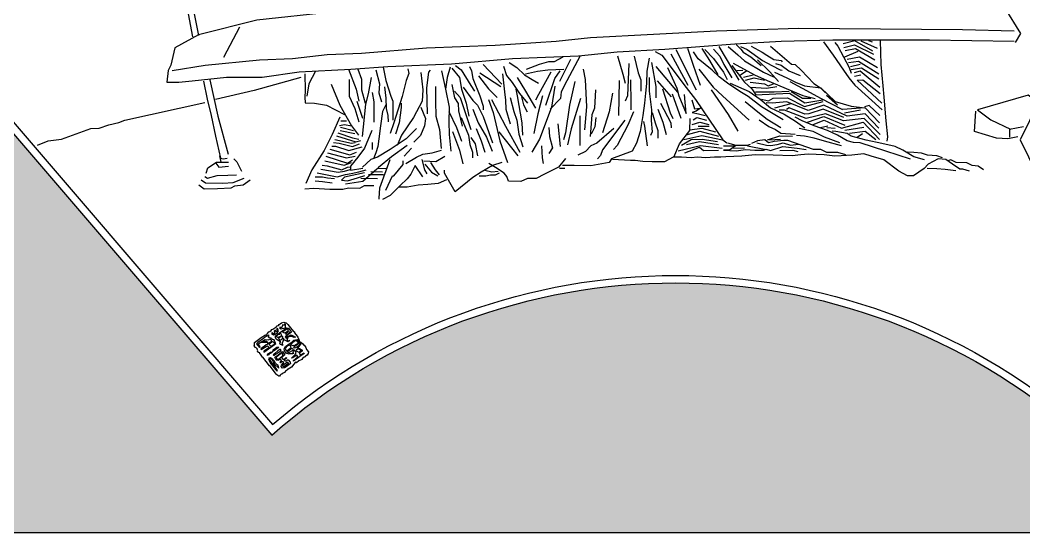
# Model space of a CAD drawing. Header units: millimetres. Extents: x 437 to 2297, y 289 to 1029.
# Drawn here: x 931 to 1603, y 312 to 655 of the extents above; entities that cross this region are included whole.
import ezdxf

# ---------------------------------------------------------------- set-up
doc = ezdxf.new("R2010")
doc.units = ezdxf.units.MM
for name, color, linetype in [('3', 3, 'Continuous'), ('4', 4, 'Continuous'), ('7', 7, 'Continuous'), ('BH', 3, 'Continuous')]:
    doc.layers.add(name, color=color, linetype=linetype)

# ---------------------------------------------------------------- blocks, each defined once
blk = doc.blocks.new('A$C17FF35E8')
at = {"layer": 'BH'}
h = blk.add_hatch(dxfattribs=at)
h.set_pattern_fill('ESCHER', color=256, scale=50, style=0)
h.set_pattern_definition([(59.99999999999999, (-630.7850322477962, -3086.881231658718), (-59.99999997655987, -1.353315237651032e-08), [55.00000000000001, -5]), (180, (-630.7850322477962, -3086.881231658718), (29.99999999999999, -51.9615242), [55.00000000000001, -5]), (300.0000000000001, (-630.7850322477962, -3086.881231658718), (59.99999997655987, -1.353315237651032e-08), [55.00000000000001, -5]), (59.99999999999999, (-625.7850322477962, -3086.881231658718), (-59.99999997655987, -1.353315237651032e-08), [10, -50]), (300.0000000000001, (-625.7850322477962, -3086.881231658718), (59.99999997655987, -1.353315237651032e-08), [10, -50]), (59.99999999999999, (-633.2850322477962, -3082.551104658718), (-59.99999997655987, -1.353315237651032e-08), [10, -50]), (180, (-633.2850322477962, -3082.551104658718), (29.99999999999999, -51.9615242), [10, -50]), (300.0000000000001, (-633.2850322477962, -3091.211358658718), (59.99999997655987, -1.353315237651032e-08), [10, -50]), (180, (-633.2850322477962, -3091.211358658718), (29.99999999999999, -51.9615242), [10, -50]), (59.99999999999999, (-650.7850322477962, -3086.881231658718), (-59.99999997655987, -1.353315237651032e-08), [10, -50]), (300.0000000000001, (-650.7850322477962, -3086.881231658718), (59.99999997655987, -1.353315237651032e-08), [10, -50]), (59.99999999999999, (-620.7850322477962, -3104.201739708718), (-59.99999997655987, -1.353315237651032e-08), [10, -50]), (180, (-620.7850322477962, -3104.201739708718), (29.99999999999999, -51.9615242), [10, -50]), (300.0000000000001, (-620.7850322477962, -3069.560723608718), (59.99999997655987, -1.353315237651032e-08), [10, -50]), (180, (-620.7850322477962, -3069.560723608718), (29.99999999999999, -51.9615242), [10, -50]), (0, (-620.7850322477962, -3078.220977608718), (-30, 51.9615242), [35, -25]), (0, (-620.7850322477962, -3095.541485708718), (-30, 51.9615242), [35, -25]), (120, (-628.2850322477962, -3073.890850608718), (-59.99999997655987, 1.353317458097081e-08), [34.99999999999998, -24.99999999999999]), (120, (-643.2850322477962, -3082.551104658718), (-59.99999997655987, 1.353317458097081e-08), [34.99999999999998, -24.99999999999999]), (240, (-643.2850322477962, -3091.211358658718), (29.99999997655985, -51.96152421353317), [35, -25]), (240, (-628.2850322477962, -3099.871612708718), (29.99999997655985, -51.96152421353317), [35, -25])])
edge = h.paths.add_edge_path(flags=16)
edge.add_arc((933.2072063310143, -219.879775065192), 409.8662078151128, 48.69815733620402, 131.3018426637961, ccw=False)
edge.add_line((1203.729489795198, 88.02930641514467), (1503.113610318834, 437.2913671742699))
edge.add_arc((933.2072063310143, -219.8797750651893), 869.8662078151118, 49.06779322795396, 130.932206772046)
edge.add_line((363.3008023431948, 437.2913671742704), (662.6849228668298, 88.02930641514467))
h.paths.add_polyline_path([(1830.000001668255, 722.4938266374957), (1830.000001668255, 22.49382663749566), (30.00000166825521, 22.49382663749566), (30.00000166825521, 722.4938266374957)])
at = {"layer": '3'}
for points in [[(973.9420533860648, 349.7662319100918), (977.0512951832152, 346.6604178651896), (978.4331823086395, 344.5898756936222), (983.6152519705574, 341.4840616487199), (990.5246763042014, 335.6175257584614)], [(1065.460601929004, 345.2067391047794), (1053.440062043496, 352.2879588368114), (1045.426369727614, 350.1328053477373)], [(1057.446909613122, 352.2879588368114), (1068.234574192091, 347.361892593854)], [(1065.15238310237, 351.3643223022518), (1062.686632489289, 352.2879588368114)], [(929.9592717168198, 343.608091126589), (941.3598249730385, 322.5575772113652)], [(933.521912846476, 346.3153272407449), (946.9952939674622, 319.3982774352635)], [(941.1222807428321, 347.3505991140796), (944.9224661026947, 335.9626163829062), (949.759065394941, 322.5040899050637)], [(950.7954793273257, 347.0055084896348), (955.9775461658728, 339.0684288527073), (961.5050890208313, 329.4058976686565)], [(952.8683071920923, 346.3153272407449), (958.7413175933525, 340.4487913504863), (965.3052715573249, 331.1313507908812), (967.723572615133, 326.3000851988563)], [(958.7413175933525, 346.6604178651896), (962.8869733228867, 341.8291522731643), (965.6507447503664, 336.3077054322493), (970.8328115889144, 327.335355497089)], [(962.1960297601745, 348.3858694123128), (967.0326290524208, 340.103700726042), (975.6694108811607, 325.9549945744111)], [(968.4145133544753, 348.3858694123128), (974.9784673184477, 342.864424146499), (979.4695962410233, 338.723338228262), (992.2520337992974, 331.1313507908812), (998.8159877632697, 328.0255367459786)], [(976.7058248135436, 348.3858694123128), (981.1969509127493, 346.3153272407449), (991.5610902365843, 339.0684288527073), (997.7795738308869, 335.6175257584614), (1003.307113862475, 332.8568023380039), (1004.68899816453, 332.5117117135592)], [(983.960722340229, 348.7309600367571), (991.2156198669136, 344.5898756936222), (994.3248616640649, 342.5193335220542), (999.1614581329413, 339.7586101015968), (1003.998057425188, 339.0684288527073), (1004.68899816453, 338.0331585544741)], [(1046.042807380883, 347.6697714387074), (1053.131843216861, 349.5170476580306), (1065.768820755639, 343.3594644605578)], [(1046.659245034154, 341.512188241235), (1055.597596653311, 345.2067391047794)], [(1066.693480058915, 339.35703475216), (1053.748280870132, 346.7461349041478), (1046.967463860789, 345.5146179496323)], [(833.4364241770909, 333.2329476691762), (842.0732060058308, 336.6838523385231), (848.2916896001325, 338.4093038856463), (852.091874959995, 338.4093038856463), (857.9648853612562, 341.5151163554465)], [(862.8014846535025, 339.7896648083242), (855.546587126817, 324.9507789829054)], [(894.3757276461074, 342.2277302039111), (897.8304426362993, 329.8044755994033), (899.5577973080253, 323.9379397091452)], [(901.9760983658325, 337.0513739874409), (900.9396844334497, 315.3106803984292), (899.5577973080253, 311.8597757290818)], [(905.4308105326545, 341.8826395794658), (908.1945791367652, 330.8397474727381), (909.9219366318603, 326.0084818807127), (909.9219366318603, 321.8673975375773), (909.9219366318603, 318.4164928682303)], [(917.1768341585448, 337.7415552363309), (919.9406055860254, 321.5223069131325), (919.9406055860254, 313.9303179006497)], [(988.1063780697632, 339.413519477152), (996.3976895288315, 331.4764398402244), (1002.270699930092, 324.9197227010764)], [(1000.197872065324, 336.9978866811393), (1003.998057425188, 335.9626163829062), (1009.180127087106, 332.1666210891144), (1016.780494983461, 329.0608070442117)], [(1048.20033916733, 339.9727924418667), (1056.522253133217, 341.512188241235), (1068.542793018725, 334.4309685092021)], [(1069.46744949863, 329.812781111098), (1055.905815479947, 338.4333966424983), (1049.124995647235, 337.5097601079387)], [(1050.357873777145, 335.0467261989088), (1056.830471959852, 336.5861219982771)], [(692.0259161946688, 331.790469457535), (687.534790095463, 323.5083007712642), (686.1529057934076, 315.2261305098918)], [(714.136079144394, 333.1708303802129), (719.3181488063119, 319.712305477472), (721.0455063014078, 311.7752274156464)], [(720.3545627386957, 333.1708303802129), (722.7728609731339, 326.6141132410648), (722.7728609731339, 319.3672148530272), (725.191162030942, 310.3948649178665)], [(732.4460567342576, 332.8257413308697), (734.8643577920648, 323.5083007712642), (734.5188845990242, 317.2966726814593), (736.2462420941201, 311.4301367912012)], [(737.2826560265039, 334.5511928779924), (739.0100135215998, 325.5788429428321), (742.4647256884218, 315.2261305098918), (743.8466099904763, 311.7752274156464), (743.8466099904763, 299.0068821866935)], [(768.8332928230102, 332.5427664202862), (767.7968788906264, 331.1624054976082), (766.4149945885711, 320.809693064668), (766.7604649582427, 303.2100838187921)], [(782.3066739439964, 334.6133085918536), (780.2338460792289, 327.7115008282608), (779.197432146846, 319.7744227664352)], [(783.3430878763793, 333.9231289180661), (788.5251575382972, 327.7115008282608), (789.9070418403517, 319.7744227664352), (793.016283637503, 310.4569822068297), (794.7436411325989, 301.8297213210126)], [(785.7613861108184, 335.6485804651884), (789.561571470681, 332.8878570447314), (796.1255254346534, 322.1900555624479), (798.5438236690916, 318.3940602686557)], [(795.0891115022696, 334.9583992162989), (796.470995804324, 332.1976757958414), (797.5074097367087, 327.0213211544733), (801.9985386592834, 315.2882477988551), (804.4168368937226, 308.3864400352622), (804.4168368937226, 305.9708072392496)], [(801.9985386592834, 330.8173148731635), (816.1628605196129, 321.4998743135579)], [(832.7454834377495, 330.1271336242735), (840.6913217037763, 331.8525867464982), (847.6007488607902, 332.8878570447314), (858.3103585542967, 333.2329476691762)], [(849.6735767255577, 331.1624054976082), (841.3822652664894, 316.3235180970878), (839.3094374017219, 312.5275243783972)], [(846.2188617353659, 309.0766197090502), (852.4373453296666, 327.0213211544733), (855.8920574964886, 332.1976757958414)], [(871.2291535873683, 333.2553802687503), (872.6110378894227, 326.3535725051574), (873.6474518218056, 308.0637820103916), (872.2655675197511, 292.5347133609812)], [(919.9406055860254, 334.980831815873), (934.4503978160246, 317.7263116193399)], [(927.8864438520523, 334.2906505669835), (934.104927446353, 320.4870350397978), (935.4868117484084, 315.3106803984292)], [(948.7226514625581, 333.2018929624492), (958.3958472236809, 321.1237289823857), (964.6143308179826, 315.2571915170261), (982.5788380381746, 299.0379431938281)], [(970.8328115889144, 335.6175257584614), (979.4695962410233, 324.5746320766316), (984.3061927099006, 320.088457109051), (987.0699641373794, 315.947372765916)], [(974.2277840710985, 332.275813445026), (978.2346316407247, 332.5836938649809)], [(976.69353750755, 329.5049022662442), (981.0086010804407, 332.275813445026)], [(1050.974311430415, 332.8915727098338), (1057.755128439758, 334.1230896643492), (1069.46744949863, 326.7339895123614)], [(1070.083887151901, 320.8842851597419), (1056.830471959852, 331.9679346001722), (1052.823624390227, 330.7364192207597)], [(682.2428631090388, 327.6631877313121), (650.8049775912314, 319.035928420597), (624.8946292816418, 312.8243003307916)], [(702.3900555185037, 323.1632101468194), (708.2630687431338, 309.0145039951885), (716.2089070091606, 295.2108884680028), (720.7000331083673, 288.9992603781984)], [(714.4815495140647, 326.2690226166201), (714.4815495140647, 315.2261305098918), (718.2817348739281, 306.9439618236211), (721.0455063014078, 297.9716103133587)], [(783.3430878763793, 322.8802352362359), (785.0704453714752, 313.9078853010751), (787.4887436059144, 310.1118915823849), (787.834213975585, 305.28062599036), (790.2525150333931, 294.9279135574197)], [(801.3075950965713, 328.7467727015955), (807.8715490605437, 320.1195133908805), (813.7445622851737, 314.2529759255203)], [(827.2179405827901, 327.7115008282608), (832.7454834377495, 318.3940602686557), (839.3094374017219, 307.0060775374823)], [(865.7016107324089, 324.9732100073779), (862.2468985655869, 309.0990523086248), (859.483129961478, 290.4641711894137), (858.1012428360527, 285.9779962218336)], [(895.4121415784903, 325.6633912562675), (895.0666712088196, 302.1972445450319)], [(903.0125122982172, 326.0084818807127), (903.3579826678879, 310.4794148064043), (903.3579826678879, 305.9932382637221)], [(915.4494766634489, 327.7339334278354), (915.4494766634489, 318.4164928682303), (917.1768341585448, 305.9932382637221), (916.8313637888741, 298.7463414507861), (917.5223045282164, 291.1543524383032), (916.4858905958336, 288.738719642291)], [(920.9770195184083, 325.3183006318231), (930.3047420864905, 314.6204991495397)], [(978.8510692939944, 327.9655064668764), (985.3236674767013, 329.5049022662442)], [(980.0839446005357, 325.8103514026998), (985.9401051299719, 327.3497472020681), (992.7209221393141, 325.8103514026998)], [(983.1661356902559, 324.5788360232868), (992.7209221393141, 323.3473190687719), (995.1866755757646, 322.1158021142569), (998.8853043187555, 323.3473190687719)], [(1053.131843216861, 328.5812641565826), (1057.446909613122, 329.5049022662442)], [(1071.316762458441, 310.4163934090184), (1054.981156176671, 325.8103514026998), (1058.679784919663, 326.1182318226547), (1070.392105978535, 316.8818570264457)], [(730.0277584998184, 317.6417633059045), (731.0641724322022, 311.4301367912012), (731.0641724322022, 297.6265212640155)], [(738.3190699588868, 321.4377570245952), (739.0100135215998, 313.8457695872139), (739.3554838912705, 306.9439618236211), (740.3918978236543, 302.1126962315957), (740.7373681933259, 297.9716103133587)], [(772.2880078132021, 321.4998743135579), (772.2880078132021, 311.4922525050629), (772.6334781828728, 301.8297213210126), (775.051776417311, 292.8573713858518), (776.0881903496947, 280.0890277320009)], [(785.0704453714752, 318.3940602686557), (788.8706279079688, 314.2529759255203), (792.6708132678323, 302.8649931943473), (796.1255254346534, 292.8573713858518)], [(790.9434557727363, 321.1547836891132), (797.5074097367087, 312.1824337539529), (800.6166515338591, 309.0766197090502), (804.4168368937226, 301.4846322716694), (810.6353204880234, 283.8850214506911)], [(826.1815266504072, 319.7744227664352), (827.2179405827901, 315.2882477988551), (830.3271823799405, 297.3435463534324), (830.672655572982, 289.0613776671617)], [(879.5204622230667, 319.4517647415646), (878.8295214837235, 307.0285101370569), (877.1021639886276, 302.5423351694767), (876.0657500562447, 288.048538393401)], [(890.9210154792854, 317.0361319455524), (888.8481876145179, 304.6128773410446), (884.357061515313, 290.4641711894137)], [(924.4317316852303, 320.1419444153526), (929.6138013471482, 303.9226960921542), (931.3411560188742, 300.126702373464)], [(930.9956856492026, 316.6910413211071), (936.8686988738327, 300.4717929979088)], [(935.4868117484084, 315.3106803984292), (940.3234110406547, 303.577607042811), (939.286997108271, 316.3459506966624)], [(957.0139600982566, 319.3982774352635), (968.4145133544753, 302.8339384876199), (974.9784673184477, 291.7910448057901)], [(983.4743545168913, 321.1921640045957), (994.2620190958587, 320.576406314889), (1001.042836105202, 321.5000444245507)], [(986.864761609877, 318.1133724058591), (999.1935231453908, 318.1133724058591), (1009.364747247719, 318.421252825814)], [(986.864761609877, 315.9582189167841), (1009.672966074353, 317.1897358712995), (1019.844193000052, 310.7242738289733), (1031.86473288556, 312.5715484731945)], [(1023.851040569678, 313.4951850077546), (1018.303098866876, 313.4951850077546), (1010.597625377629, 318.1133724058591)], [(505.7409667876254, 282.35936998947), (512.8300026236029, 285.1302827433528), (521.7683542427603, 286.3617981227662), (541.4943676175153, 293.4430194299002), (547.0423093203171, 293.7508982747536), (553.514907503024, 295.9060517638281), (560.295727335736, 297.4454475631965), (564.3025720819924, 298.9848433625648), (617.932676150198, 310.9921309126566)], [(719.6636191759826, 311.7752274156464), (723.4638045358461, 300.3872431093714)], [(749.3741500220649, 310.3948649178665), (749.3741500220649, 307.6341414974095), (747.9922657200104, 297.2814306395708), (745.5739674855722, 289.6894416270879)], [(809.9443769253103, 312.8726150028424), (819.2721023167633, 294.9279135574197), (828.945298077886, 277.6733949359887)], [(822.3813441139137, 314.2529759255203), (824.7996423483519, 304.9355353659148), (826.8724702131185, 299.0689994756567), (828.2543545151739, 289.7515589160512), (831.0181259426536, 281.1242980302341)], [(829.9817120102698, 314.5980665499651), (831.3635963123243, 309.421710333495), (833.7818973701324, 304.59044474147)], [(844.1460338705983, 315.2882477988551), (841.0367920734479, 303.2100838187921), (838.2730234693381, 290.0966479653944)], [(869.5017960922723, 313.5852272762049), (863.2833124979707, 293.2248946098712), (860.8650142635324, 282.5270915524861)], [(923.0498445598059, 310.4794148064043), (929.9592717168198, 297.3659789530066), (930.3047420864905, 293.9150758587612)], [(944.0223249440096, 312.5715484731945), (945.8716379038206, 306.7218441205755), (949.8784854734467, 307.0297229654288), (947.1045132103609, 305.1824483212076), (944.3305437706458, 304.2588117866476), (948.6456101669064, 303.335173676986), (952.9606737397971, 302.103656722471)], [(979.815066610694, 311.4611977983359), (988.4518484394339, 304.559390034743), (994.6703320337356, 299.7281244427177), (1003.652584232146, 294.2066776018028)], [(990.8716091795031, 313.1873061629012), (995.4948944024, 311.9557892083867), (998.5770854921211, 313.80306542771), (1008.131871941178, 314.1109442725628), (1019.535974173416, 308.2612399199434), (1032.172951712195, 311.6479103635329)], [(1069.46744949863, 293.7909200359236), (1060.220879052838, 303.335173676986), (1048.20033916733, 301.7957778776176), (1032.48117053883, 309.184878029605), (1022.001727609867, 305.4903271660605), (1007.823653114543, 311.34003151868), (997.9606450154806, 310.4163934090184), (993.9538002692243, 310.7242738289733)], [(999.8099607986605, 307.3376033853838), (1010.597625377629, 310.108514564165)], [(1041.654426537297, 309.0455650023232), (1034.399529010612, 315.6022821414708)], [(781.2702600116127, 304.9355353659148), (786.4523296735297, 294.2377338836313), (789.9070418403517, 284.9202933240258)], [(797.5074097367087, 306.3158978636948), (800.9621247269006, 297.3435463534324), (806.4896647584892, 287.6810151693817), (810.2898472949819, 278.3635746097762)], [(905.0853401629838, 304.6128773410446), (901.2851548031213, 295.6405274058839), (894.0302572764358, 282.1820025031429), (891.6119590419976, 279.4212790826855)], [(917.5223045282164, 304.2677867165994), (919.5951323929839, 297.3659789530066), (921.3224898880799, 292.1896227365364), (921.3224898880799, 287.0132680951683)], [(921.3224898880799, 306.3383288881669), (924.7772020549019, 297.7110695774513), (926.8500299196685, 289.428900891181)], [(1070.392105978535, 289.4806114826724), (1059.604441399568, 300.2563820782498), (1045.734588554249, 298.7169862788814), (1033.71404866874, 303.335173676986), (1020.768849479957, 300.2563820782498), (1006.282558981367, 305.7982075860155), (1002.583930238377, 305.7982075860155)], [(1046.042807380883, 300.8721397679565), (1032.172951712195, 306.4139652757221), (1022.618165263137, 303.335173676986), (1019.844193000052, 303.0272948321326), (1009.364747247719, 307.3376033853838), (1007.515434287909, 306.1060864308693)], [(1069.775668325266, 297.1775904795131), (1060.220879052838, 307.3376033853838), (1045.118150900978, 306.1060864308693)], [(1057.138690786487, 305.7982075860155), (1046.35102620752, 303.6430525218393)], [(1070.083887151901, 302.103656722471), (1062.994851315923, 308.8769991847521), (1059.912660226203, 307.9533610750905)], [(708.1368048158856, 295.5758521516273), (711.5272119088713, 296.191609841334), (716.1504971317681, 295.2679733067739)], [(709.0614612957907, 298.6546437503634), (712.7600900387815, 298.6546437503634)], [(789.561571470681, 300.7944510227794), (794.3981679395574, 289.0613776671617), (795.4345818719412, 282.8497511524583), (797.1619393670371, 277.6733949359887), (797.1619393670371, 273.877399642196)], [(854.30106029956, 296.675797704117), (856.0284149712861, 281.4918212542534)], [(869.1563257226007, 301.8521539205867), (869.1563257226007, 282.1820025031429)], [(879.8659354161073, 300.816883622354), (879.1749918533951, 294.6052555325491), (876.7566936189569, 289.7739899405242)], [(899.2123269383537, 299.0914305001293), (884.357061515313, 279.0761884582407), (882.9751772132586, 275.2801947395501), (880.902349348491, 273.2096509928806)], [(914.413062731066, 281.8369118786982), (912.68570805934, 294.9503461569939), (911.9947644966278, 298.0561602018961)], [(944.3305437706458, 296.2539523698515), (949.5702666468114, 297.7933481692198), (955.4264271762477, 296.2539523698515)], [(944.9469814239155, 299.3327439685881), (947.4127320369962, 300.8721397679565), (953.8853330430729, 299.0248651237348)], [(989.142792002147, 299.3830338182725), (995.7067459661193, 294.8968588506923), (1000.197872065324, 292.8263166791248), (1003.652584232146, 290.4106838831121), (1013.32578281664, 289.7205026342226)], [(1021.693508783232, 297.7933481692198), (1032.48117053883, 301.4878990327643), (1046.659245034154, 295.6381946801448)], [(1025.392134702854, 296.2539523698515), (1032.789392188835, 299.0248651237348), (1044.501713247709, 293.7909200359236), (1058.988003746297, 297.7933481692198), (1069.775668325266, 286.0939410390829)], [(706.9039295093444, 290.6497859086694), (716.7669347850378, 287.2631154650799), (721.0820011812993, 286.3394773554182)], [(708.44502364252, 292.1891817080377), (718.3080317415834, 290.0340266438611)], [(708.7532424691553, 294.3443351971123), (717.3833724383076, 292.1891817080377)], [(783.6885582460509, 291.4770104631743), (788.5251575382972, 279.0537558586661), (790.5979854030647, 269.7363152990611)], [(799.5802376014753, 293.5475526347418), (803.0349525916672, 285.265382373369), (805.4532508261054, 277.6733949359887)], [(814.7809762175575, 291.1319198387291), (827.5634137758316, 275.257762139976)], [(848.2916896001325, 294.2377338836313), (848.7735174446007, 288.048538393401), (850.7099906579406, 280.4341183564457), (848.428047074929, 276.660555662228)], [(891.9574294116683, 293.5699852343159), (880.5568761554496, 283.5623634258209), (876.4112204259154, 281.8369118786982), (872.9565082590943, 278.040916584906), (867.7744385971764, 275.6252837888933)], [(940.3236962010196, 289.1727326378195), (949.5702666468114, 291.6357649717474), (961.8990253589545, 288.2490945281579)], [(942.7894496374702, 292.5594030814091), (950.8031419533527, 293.7909200359236), (960.0497123991445, 291.3278861268936)], [(948.3373913402711, 295.0224369904386), (955.7346460028839, 295.0224369904386)], [(1043.381784032393, 283.8539667439645), (1033.017644708558, 287.6499604626547), (1025.417276812201, 291.4459557564469), (1016.08955142075, 293.5164979280144)], [(1030.323638752385, 294.0987988807769), (1035.255142801916, 295.3303158352919)], [(1034.638705148645, 294.0987988807769), (1040.186646851447, 293.7909200359236)], [(1046.659245034154, 292.2515242365553), (1059.296222572933, 294.4066777256303)], [(1049.741436123875, 290.4042495923341), (1060.220879052838, 291.6357649717474), (1067.309917712185, 286.0939410390829)], [(1054.981156176671, 287.6333368384512), (1058.371566093027, 290.0963691723791)], [(704.1299572462594, 284.1843238663432), (707.8285859892503, 283.5685646015354), (716.7669347850378, 281.4134111124604), (721.3902200079337, 283.2606857566821)], [(705.0546137261645, 286.0315985105649), (716.1504971317681, 283.5685646015354), (718.6162505682187, 284.1843238663432)], [(705.9792702060695, 288.4946308444933), (718.9244693948531, 284.492202711197), (722.3148764878388, 285.4158392457566)], [(730.0277584998184, 284.167994786173), (730.0277584998184, 279.3367291941477)], [(796.1255254346534, 287.3359261200385), (798.889296862133, 283.1948402018015), (800.6166515338591, 275.257762139976)], [(937.2415079346683, 282.39939175064), (943.7141061173752, 286.0939410390829), (951.1113607799871, 286.4018198839362), (961.2825877056848, 284.8624240845684)], [(938.782602067844, 286.0939410390829), (950.8031419533527, 288.8648537929657), (964.6729976220413, 285.78606219423)], [(940.631915027654, 282.7072705954934), (949.262047820177, 284.8624240845684), (961.8990253589545, 282.7072705954934)], [(968.063404715027, 283.9387875500083), (973.6113464178288, 282.39939175064), (981.3168199070751, 282.39939175064), (983.4743545168913, 283.0151494403467)], [(1047.275682687425, 275.9339281332122), (1042.035959811257, 277.4733239325806), (1034.638705148645, 277.4733239325806), (1030.631857579019, 279.3206001519038), (1025.700353529488, 279.3206001519038), (1008.440090767814, 285.4781833493762), (1005.666121328098, 285.4781833493762), (999.1935231453908, 284.8624240845684), (995.4948944024, 283.9387875500083), (993.0291437893193, 285.78606219423), (988.0976397397881, 285.1703029294213), (984.0907921701619, 283.3230282852001)], [(987.7894209131518, 283.9387875500083), (994.2620190958587, 282.39939175064), (996.7277697089394, 282.0915113306851), (1001.351054931836, 282.7072705954934), (1005.357902501462, 283.9387875500083), (1010.289406550994, 282.39939175064), (1015.52912660379, 283.0151494403467)], [(994.8784567491293, 285.78606219423), (1003.200367891646, 288.5569749481128), (1011.522281857535, 288.2490945281579)], [(996.1113320556697, 285.78606219423), (1003.508586718282, 286.4018198839362)], [(1044.418197964776, 281.7834245723966), (1033.017644708558, 284.8892370421972), (1026.108220374914, 286.9597792137647), (1019.544263587572, 288.3401417115447), (1014.362196749023, 288.6852323359894)], [(700.1231096766332, 277.1031025592092), (712.7600900387815, 273.7164321156197), (718.6162505682187, 274.9479490701347)], [(701.6642066331788, 279.5661364682392), (714.9176218252269, 275.8715856046947), (719.5409070481237, 277.7188618240179)], [(702.8970819397191, 281.7212899573137), (705.3628325527998, 281.7212899573137), (714.3011841719572, 278.6424983585775), (723.2395329677447, 281.1055322676075)], [(753.519805751599, 282.0974526146056), (742.8101960580925, 274.5054636021227), (734.1734142293535, 267.2585667891867), (733.1370002969688, 266.223294915852), (723.8092749055177, 257.9411262295816), (712.0632512796274, 256.2156731073569)], [(751.4469778868315, 274.8505542265675), (756.2835771790787, 280.3720010674824)], [(843.455093131256, 281.8144792791236), (843.8005635009267, 273.877399642196), (844.4915070636398, 270.0814059235054)], [(935.0839733248522, 278.3969620422422), (949.8784854734467, 282.0915113306851), (964.3647759720352, 280.2442366864634)], [(939.3990397211137, 277.1654450877272), (949.262047820177, 280.8599959512721), (952.0360172598921, 278.7048408870955), (961.8990253589545, 279.0127197319489)], [(965.289435275311, 281.7836324858317), (973.3031275911935, 281.7836324858317), (969.2962800215673, 279.0127197319489), (965.289435275311, 279.0127197319489), (973.9195652444632, 278.3969620422422), (980.0839446005357, 279.3206001519038), (986.2483239566072, 279.0127197319489), (992.1044844860444, 279.0127197319489), (993.9538002692243, 279.6284789967572), (996.7277697089394, 278.7048408870955), (1005.049683674828, 281.4757536409784), (1014.604470123885, 280.2442366864634), (1020.768849479957, 279.3206001519038)], [(972.0702522846532, 280.2442366864634), (979.4675069472651, 280.5521155313172)], [(981.3168199070751, 281.7836324858317), (993.9538002692243, 279.3206001519038)], [(1003.200367891646, 278.7048408870955), (1011.830500684169, 279.0127197319489), (1015.220907777155, 278.0890831973888)], [(625.24526924168, 270.1372228053424), (627.3198193621129, 267.6209016279372), (633.6175634208412, 268.1389683549419)], [(627.6161856817253, 275.0958527025341), (628.6534607419408, 270.9513251869039)], [(698.2737967168232, 271.8691574713985), (711.2189930822369, 268.7903658726618), (716.1504971317681, 270.6376405168835)], [(698.8902343700929, 274.9479490701347), (713.3765276920512, 270.3297616720301), (716.7669347850378, 272.4849151611052)], [(739.0100135215998, 252.0745887642215), (743.5011396208047, 261.7371199482718), (744.5375535531884, 261.7371199482718), (750.7560371474901, 269.3291089607546), (750.7560371474901, 271.7447417567673)], [(763.1930015127218, 272.780012055), (764.9203590078178, 265.8782042914072), (766.6477165029137, 263.1174808709497)], [(764.5748886381471, 271.7447417567673), (772.5207269041748, 271.3996511323221), (778.7392104984756, 274.8505542265675)], [(765.2658293774894, 269.6741995851994), (769.756958300065, 264.1527527442845), (773.9026140295991, 261.7371199482718)], [(769.0660147373528, 270.7094698834326), (772.1752565345032, 265.8782042914072), (774.9390251386121, 262.4273011971618)], [(617.7620683746136, 261.3301026221793), (619.6143458728657, 260.2199614358569), (626.1343625537756, 261.9961863889116), (633.3211999245996, 262.2182143111559), (639.1003050415347, 262.4402438085017)], [(693.0340738406558, 263.864299629704), (706.5957078593401, 261.0933868758211), (712.143649562142, 262.6327826751894), (715.8422783051319, 263.2485403648961), (721.0820011812993, 264.4800573194107), (726.0135052308306, 265.7115742739256)], [(695.4998244537364, 266.3273319636323), (707.2121483359806, 264.1721784745578), (711.5272119088713, 264.787936164264), (715.2258406518622, 266.019453118779)], [(696.4244837570122, 268.7903658726618), (699.8148908499979, 268.4824870278089), (709.6778989490613, 265.7115742739256), (713.3765276920512, 267.5588489181473), (715.2258406518622, 267.8667277630002)], [(724.7806299242902, 263.864299629704), (711.5272119088713, 260.7855080309682), (709.369680122425, 258.9382333867466), (713.3765276920512, 258.3224741219383), (720.1573447013943, 260.4776291861144), (725.0888487509255, 262.0170249854827)], [(737.6281263961746, 262.4273011971618), (727.6094602653802, 262.4273011971618)], [(736.9371856568323, 264.1527527442845), (728.9913445674356, 264.4978433687293)], [(733.4824706666404, 266.5683855402967), (739.3554838912705, 266.913476164742)], [(805.3404995474066, 265.533113666962), (810.1770988396538, 264.4978433687293), (814.322754569188, 264.8429339931745)], [(855.546587126817, 266.9755918786032), (859.001299293639, 266.9755918786032)], [(691.8011985341163, 261.0933868758211), (696.7327025836476, 261.0933868758211), (700.1231096766332, 260.4776291861144), (704.7463948995301, 259.8618699213066)], [(691.8011985341163, 258.3224741219383), (696.7327025836476, 258.0145952770849), (703.2053007663544, 257.0909571674233)], [(733.4824706666404, 259.6665777767039), (722.4273906034632, 260.0116684011491)], [(651.062084290641, 147.8982565452216), (651.0921405138361, 149.9943831812911), (652.0110775237627, 150.8321133671434), (655.6829940390871, 153.5201334725384), (658.4058483649205, 155.1789837852461), (659.003878156791, 154.7395227992147), (658.9868335964529, 154.1528901096144), (657.5538038552377, 153.1439624517757), (657.112879049957, 152.8325094013926), (653.32413686783, 150.085213764693), (652.5210156245357, 149.13345259169), (654.3705650533693, 146.7874860132015), (654.987300527051, 147.0949684104135), (653.5077033660073, 149.1896375405581), (657.1125184171106, 151.351480293537), (658.3711859428895, 152.1124021698056), (660.4951098886995, 151.920624111614), (661.4028558345999, 152.373195518825), (661.8140444953715, 152.1920767726788), (662.4992522370985, 151.3556939159216), (662.6511298498281, 151.274347758881), (661.7766370173185, 150.373697848052), (661.0207659225525, 149.8397783331097), (660.6428331367661, 149.572820526329), (660.1501101376143, 149.6020329616754), (659.8316468792455, 150.3202167972622), (659.3945591215361, 150.671668286273), (657.8272263742747, 150.7029283150041), (656.5485743949976, 150.6968219416717), (655.8638447914263, 150.2131541571293), (657.5930461031421, 150.2171233637969), (659.6055889445925, 149.9719108827503), (660.1315650571341, 149.4946199437873), (659.9943954773125, 149.0204745793226), (659.068104450932, 148.4604901542225), (658.7013599675756, 148.5786891753933), (658.7087139840296, 148.3009434146402), (655.4585470182274, 145.9147173400756), (655.6333801940955, 145.4636200196046), (658.8387896720224, 147.4405067520506), (659.6174975068625, 147.5596136918125), (659.8978357889337, 147.8205069011779), (660.8423507288553, 146.8843510452648), (660.9756832611038, 146.6955918703361), (660.7237289911118, 146.5176206493788), (660.4532268790417, 146.2322344598429), (657.4557216390331, 144.3088380269114), (657.3427396122024, 143.6544386427922), (662.1686421135792, 146.8780598962676), (664.5177842130634, 148.6317208505138), (665.4181789041049, 149.3620399691681), (665.2960374358818, 149.9359579227385), (664.5775749074201, 151.2204157917822), (664.2850107459872, 151.768266884505), (663.8552797663297, 151.8419745634533), (663.1217907996161, 152.078372605793), (662.5328254291771, 152.5111702518443), (662.3476947030576, 153.0405949125025), (661.899415881322, 153.0068876228725), (661.1102916731652, 152.9210466115474), (661.0140493018789, 153.3246318222527), (660.628763587888, 153.3354182355852), (660.1843218137255, 153.9646154853485), (660.5433247792025, 154.2155991609211), (661.0331355310027, 154.538452482534), (660.6724945768547, 155.0304921270167), (659.9050898162559, 154.5765492369928), (659.4991140719994, 154.8009983421057), (659.4028689391162, 155.2045816021209), (659.5956737603792, 156.0009660202504), (660.7406687049588, 157.1870021206146), (661.5038938161788, 157.4431758748037), (662.2783072298298, 158.0845064569439), (662.8378565344501, 158.7626918539031), (663.4751031298765, 158.9298790222692), (664.7978747841207, 159.8642362227279), (665.7500649074373, 160.2538879049625), (666.3467043730188, 161.1468993376989), (667.1914610610211, 161.5549774519977), (667.7510103656414, 162.2331628489574), (668.3809001830159, 162.6780938273855), (669.1553163582639, 163.3194263602163), (670.7076629160447, 163.6614391750404), (672.2820742847853, 163.1702166582963), (673.548889530648, 162.1787815061898), (675.3193026108465, 159.939738267889), (677.204502054562, 157.4045243774103), (677.8935468438594, 157.2310460600465), (677.8267205383909, 156.5236482277414), (679.7675552235487, 154.3106733909271), (680.2564411751282, 153.6185564161874), (680.8303784339696, 152.1376954521011), (681.5820913142234, 150.4051571287491), (682.1637026682074, 150.2501052434504), (683.4564208608526, 149.0883377585296), (684.4453827397874, 148.0892641283308), (684.9195606584581, 147.9526386750968), (685.5491331587409, 146.7940167646748), (685.9526477243708, 145.2870889397414), (687.3601522805329, 143.8291508026432), (687.1747014757239, 142.7550206237615), (686.4149960949826, 141.5581985201156), (685.2997372949103, 140.8647342162803), (685.1107695212195, 140.7312543375451), (685.1625677150896, 140.3905888518161), (684.3548984264526, 140.1973348226029), (683.2210945458992, 139.3964575008795), (682.9394013698038, 138.7259125327032), (681.8797778111739, 138.3546872825327), (680.8275082689997, 137.7057162716096), (679.1897903252684, 136.5488926065914), (678.6267240517664, 136.8113575097786), (677.3372055109112, 135.4289218057029), (676.822100383708, 134.6878166837669), (675.8660732128201, 133.6352604621384), (674.8397027675801, 132.8159567083508), (673.7244412059117, 132.1224904538253), (673.3391544036704, 132.1332784077972), (673.2205299043308, 131.7665460612207), (672.4646588095638, 131.2326265462784), (671.8347689921893, 130.7876955678503), (671.2122304296718, 130.0650168779789), (670.4119179190857, 129.5940190387032), (670.1970510484589, 129.630871902832), (669.4040897927307, 128.8821263521136), (669.0188002288924, 128.8929123553953), (668.3518202505547, 128.2331553411905), (667.7922709459353, 127.5549699442308), (667.4699706399952, 127.6102492404248), (666.1030748870226, 128.3423666044828), (665.7475214676924, 128.8457244042929), (661.7622557096338, 133.9530050493795), (661.1103010812985, 134.3413094025191), (659.0399709114627, 137.4059479536563), (657.3213560251352, 139.3043257062286), (656.832471161807, 139.9964411403289), (656.3953834040976, 140.3478926293392), (655.9509416299343, 140.9770898791026), (655.6583774685014, 141.5249409718253), (655.1694915169219, 142.2170579465651), (654.7768479366296, 142.5055897105995), (654.6102622909912, 143.1424273891462), (653.8137851546308, 143.3343305979342), (653.1989234488537, 143.9374629375407), (653.2916460896604, 144.4745260762911), (652.8842944764583, 145.3185493618312), (653.0473631532159, 145.6223619834313), (652.7177088308199, 145.9553870403774), (652.2991661535925, 146.4142515472768), (651.7990891379868, 146.7212097433753), (650.6953398072837, 148.0164555663919)], [(667.8564029001682, 159.9602424104141), (669.0249613969208, 159.2642503551124), (669.7487908868352, 159.4374425195538), (670.890985755419, 159.7371065703837), (671.920278268326, 159.9570205535165), (671.8142552402624, 161.0654565169912), (671.980453952754, 162.0280878654457), (671.7747109272259, 162.5589449378372), (671.2766833870664, 162.5452509581014), (671.4027653393568, 162.1271702517233), (671.2233842686546, 161.6623677266543), (670.6456956552574, 161.7614501129315), (669.7957842130527, 162.0063386548691), (669.74248509464, 161.1234554234211), (669.3837246265794, 160.1938538646123), (668.1951072055981, 160.1994906628165), (667.7767407386782, 160.0730203170674)], [(662.5168006097028, 156.0194979073376), (663.7650212679473, 155.210727945383), (664.7943137808543, 155.4306419285158), (666.3749329523325, 156.5471331228314), (667.2185402756877, 157.9882609760916), (666.8998948944827, 158.4393679807858), (666.7606305839818, 159.3552775105495), (665.9703196174441, 158.7970309380466), (666.2889649986482, 158.3459239333524), (666.3818095183487, 157.7353172033136), (665.8969643364007, 157.2237944001922), (665.1467712183157, 158.0462583418821), (664.9542094627477, 158.0792881315283), (664.389700445965, 157.6805397437306), (664.5622060389032, 156.9571566476779), (664.4624860414388, 156.3795777565952), (663.9444023386495, 155.6755304704525), (663.3071115762405, 156.5777444798405), (662.4703797306511, 156.3248022477019)], [(667.9406530091983, 149.5388567454638), (668.797442690764, 150.4821557753394), (668.0604319308895, 150.8067908936441), (667.8214476229241, 151.1451215323241), (667.3234200827646, 151.1314275525883), (665.756556804914, 152.3913064699268), (665.1192649542536, 153.2935220199543), (665.0929002378316, 154.289179666725), (667.8690117229617, 156.5882146519889), (672.6905303106378, 159.8249118689228), (673.9588071315102, 159.7064952133746), (675.9835839509151, 157.0796001716294), (674.29006242376, 155.8833589096157), (671.772994170823, 153.9363485427689), (672.4102849332321, 153.0341345333809), (673.0876935440938, 153.5126310381861), (673.4860010867878, 152.9487461268391), (672.7421137608981, 152.0851971646616), (673.4590655965458, 151.0702067892603), (674.52159939189, 151.4826472061036), (674.7141600592076, 151.4496189570978), (673.4722451931593, 150.5723760151845), (671.9518027943604, 151.5269505921588), (671.2612145868843, 151.5462848614288), (671.0554677115078, 152.07714152377), (670.4978380223374, 152.8665791671442), (669.9998143320263, 152.8528855974591), (670.0066898097903, 154.0410712185808), (669.4622397172343, 154.3326780878797), (667.2374559789278, 152.93021877316), (667.4764402868941, 152.5918881344796), (668.3062928048712, 151.6566443354454), (670.2839005033056, 152.7507527977073), (670.781546609719, 152.299169290488), (670.1322020765128, 150.7487919872137), (669.6272979703381, 149.5469139269958), (669.879461874918, 148.7107525142401), (669.7797418774535, 148.1331736231564), (669.0759713117659, 148.650336715812), (668.4982826983687, 148.7494191020896), (668.1796373171637, 149.2005261067834), (668.020314082436, 149.4260803794505)], [(667.9349207524192, 154.0990685843713), (669.0771145327526, 154.3987341758411), (669.3229754067333, 155.2485876176429), (668.7653457175629, 156.0380252610171), (668.1876571041657, 156.1371076472947), (667.62315084898, 155.7383612101871), (667.7492355628665, 155.3202824544992), (667.3973488992251, 155.578863025482), (666.4941383386076, 154.9408683359716), (665.7502510127179, 154.0773193737946), (666.5669239340823, 153.6399063488361), (667.4964953612725, 153.2822429815251), (667.9681609466061, 154.2915965587222)], [(671.9460694493309, 156.0871639717061), (673.4815336639258, 157.3295128291643), (672.8961573165088, 157.2729581443532), (671.2887197626951, 156.299022723997), (670.8239335049739, 156.4778551779718), (670.0072605836112, 156.9152682029303), (670.2531214575929, 157.7651216447321), (672.7037126688483, 159.3270830455372), (673.3146398030858, 159.4205251422804), (673.5335651868263, 158.3918392465039), (673.5799888274742, 158.0865368568293), (673.5135062625995, 157.7014839894068), (673.9897681529055, 157.2423421827361), (674.1708559492345, 157.4896252371159), (674.4895024186899, 157.0385166917822), (674.0510781157936, 156.2216895482961), (672.7295038498532, 155.4572264637268), (672.6166014941773, 155.3774763960291), (672.1386328782455, 156.05413767339)], [(672.3174415017829, 153.6447397227803), (675.7640850317584, 155.2340871323668), (676.9326446167634, 154.5380935364255), (678.678888965319, 153.743017144157), (677.6163562582242, 153.3305751866733), (676.1755738444126, 154.1723749382736), (675.4849828753395, 154.1917072568535), (674.150227339439, 153.9250714550299), (673.1673557055828, 153.3998531315328)], [(661.0166445464574, 149.1919446215784), (662.82815529031, 150.4715291226494), (663.4994244080317, 150.6744522846493), (664.1918459646758, 150.0786068581997), (664.5752977907705, 149.5357532192729), (664.2874777375464, 148.7899744676556), (662.3853921468999, 147.4464112292035), (661.6663043811459, 147.887802311785), (661.2456128880758, 148.6755878517579), (660.9260696996635, 149.1279658841972)], [(674.227601970706, 142.3155001689584), (673.1054649380976, 142.7061929158644), (672.6074384861895, 142.6924973954892), (671.2531947998832, 144.609703320918), (670.9878457754949, 145.9436916063692), (671.8314530988482, 147.3848194596299), (673.5249718644072, 148.5810587709529), (676.3475059019347, 150.5747929071822), (677.4300975332544, 151.6775901217616), (679.6812498378313, 152.0843921997616), (681.0354935241385, 150.1671862743324), (682.0710918292407, 148.7010873535974), (681.5862438856966, 148.1895625997854), (679.8726672841631, 146.3029664907258), (681.2206051782741, 146.0717734691643), (682.5020671189559, 145.4555299409217), (682.0968802486495, 144.8312288210964), (681.4727718444519, 145.2356140070992), (680.3042150210431, 145.9316095537297), (679.1751997490746, 145.134114728824), (679.1551435864449, 144.443761422418), (680.788486667574, 143.5689334218114), (682.1433038892983, 144.5259264314222), (682.9668533766771, 145.2766974869464), (682.9932153315021, 144.2810378894851), (681.0738946161891, 142.9253003934568), (681.5518621438696, 142.2486406567359), (682.0298307598023, 141.5719793793751), (684.287855780547, 143.1669651278062), (684.4139404944335, 142.7488863721182), (681.591406456906, 140.7551522358895), (677.2679154093894, 137.5321489986914), (677.2547358127758, 138.0299797727666), (680.2566481594095, 140.4885144833752), (679.5729365179486, 141.6960328331279), (678.2181192962244, 140.7390398235166), (676.7504024804202, 139.7022986968987), (676.0265729905068, 139.5291065324577), (677.1091657100787, 140.6319022063981), (678.6766025233464, 142.2462222240988), (679.1018444680312, 143.5608781909705), (678.6702967311512, 143.9322351279666), (678.1459072361667, 144.9142007456917), (677.3888375520673, 144.5484806068998), (676.9372336525566, 144.2294842374895), (676.8042723726539, 143.4593789126957), (677.2822409885866, 142.7827176353348), (676.5251713044854, 142.416997496543), (675.5623575066056, 142.5821359707825), (674.147939809216, 142.4282780756116)], [(673.16563894918, 144.7772567364646), (675.5698065197876, 146.6445205269438), (675.669526517253, 147.222099418027), (674.9525746816053, 148.2370897934284), (673.3920133461015, 147.8109553968488), (672.2630008357291, 147.0134625226333), (671.5987745830789, 146.0371371944425), (672.1231640780625, 145.0551715767174), (673.1324004283397, 144.5847322534432)], [(677.183664212107, 147.9535362042807), (680.0990416810837, 149.3366651511105), (680.504225789793, 149.9609643202457), (679.8336937449467, 150.6706518959222), (679.05026101777, 151.3005928952307), (677.9080661491871, 151.0009288444007), (676.2942095451181, 149.6919116264248), (675.5835596518191, 149.0208886879082), (676.3005125757172, 148.0058967718669), (677.4427074443001, 148.3055608226969)], [(677.7745351837157, 147.3566249946175), (679.6938586606257, 148.7123644413359), (680.9498573253313, 149.3031957167127), (681.393683218379, 148.2225908487917), (680.1517683523307, 147.3453479068789), (678.9098534862833, 146.4681049649657), (678.265686157858, 146.1821348938711), (677.5619155921713, 146.6992979865272), (677.6673758110355, 147.2585886917832)], [(659.6833020399972, 141.4692024792171), (660.4506642096458, 142.6893327529388), (661.8092979579342, 143.6490216164143), (662.672294076956, 143.5805164183116), (663.7219580946958, 144.5931970693109), (663.6474721493014, 145.0830585106637), (666.1835871906951, 146.8744768121624), (667.0093436427414, 147.0509035151072), (667.3822192493762, 146.9074341704058), (666.9932508914935, 146.4970629263225), (664.5477134584908, 144.7696253128947), (663.7325343141556, 144.1938127750855), (662.4378092035495, 143.143648305122), (661.7132049060092, 142.6318145046939), (660.8874495422142, 142.4553862611097), (660.5357236129039, 141.8000850666704), (659.6566358308864, 141.3147481353485)], [(664.2691803729513, 141.5663197041367), (668.8910962218624, 144.8310709100515), (668.5287455857797, 145.3440515453713), (667.9926060884945, 145.2857309704777), (666.8245295274592, 144.3965651157491), (664.6721525552402, 142.8121279956267), (664.286995432627, 142.5400671832667), (663.5342706109168, 141.8802155520348), (663.9042239669579, 141.6289165630515), (664.1961909663605, 141.5788399382063)], [(665.6408106472609, 140.8050957824844), (668.014768220607, 142.8023583375461), (669.90276536688, 143.9437382259139), (671.5283468642983, 141.8240325290126), (670.647235414519, 141.0734933100966), (669.9071113510654, 140.4866196544922), (669.3809668421272, 140.0508932788211), (669.6451265551041, 139.4044769263137), (670.8833732512967, 138.7412675470468), (672.4064150798276, 139.9452427536899), (672.8065641408339, 139.6511956352028), (671.0091513478583, 138.3815694076343), (671.5350823552744, 137.7278245597859), (672.5343680934066, 137.8569855335918), (673.3348835667894, 138.3583629301893), (673.7552361060107, 138.3989754336667), (674.9454731258138, 136.8047651641336), (675.1970337538787, 136.0853743273287), (675.0912401108162, 135.690256963805), (672.2667342932837, 133.6951300347691), (671.3252341951711, 133.0300890255508), (669.8929951595601, 132.787337572639), (669.0299150325764, 134.1000190070636), (669.1987069437318, 134.8600223473468), (670.1730112783171, 135.9327009541576), (670.7117565455137, 136.4414053054579), (670.2588187945366, 137.0826303292879), (669.4861106075787, 137.1775926603523), (668.5446105094652, 136.5125516511334), (668.1394634101616, 136.9953024403294), (668.7813965505093, 137.4487403787466), (669.1313637797057, 137.9522534013695), (668.5148456573952, 138.7342426377286), (667.7395317005257, 138.3788211923866), (666.8358272657397, 137.9327117493112), (666.2041064651094, 138.1913396436876), (665.2982309631543, 139.473789691348), (664.8578901205856, 140.1879922807557), (665.1524628899006, 140.5882994323165), (665.5250247774484, 140.7873861704288)], [(666.1215529230667, 140.7602085356257), (667.4180199620205, 141.7400623880881), (669.5249919395101, 142.8438839349901), (669.9351359888624, 142.1724310157256), (669.9979158173319, 141.4478468995535), (669.9525135841996, 140.9672332770233), (668.134900074605, 139.36294937818), (667.1204078083047, 138.7104266523402), (666.6270647742413, 138.6823359235709), (666.1565293149597, 139.4392851018429), (665.8319781920518, 140.1711977133564), (666.0233619999617, 140.6267728184389)], [(673.1455800249541, 144.086901479368), (675.5165074013748, 145.7616372954963), (676.3864794411511, 146.2071075019858), (676.9441091303215, 145.4176698586116), (676.3927824717493, 144.5210926474278), (673.9754353045282, 143.1516596310244), (672.7272146462847, 143.9604295929785), (673.6304252069021, 144.5984242824888)], [(667.5389147152955, 132.857550817364), (666.9881615921404, 134.8351725412203), (666.0918275975391, 135.3853619321922), (665.2619750795611, 136.3206057312254), (664.5782606765042, 137.528122130288), (663.3965214948839, 138.7219465003041), (662.6130898559586, 139.3518859589735), (661.796416934596, 139.7892989839315), (661.1854870387615, 139.6958549364977), (660.6874605868534, 139.6821594161229), (660.5080811894959, 139.2173603823826), (660.9992294020421, 138.0428683309465), (661.8554466364421, 136.111966885142), (662.5259786812885, 135.4022793094655), (665.2212847839419, 132.0656947413531), (666.2901243714823, 130.7921222543291), (666.5824050362653, 131.3366728964065), (664.4315473528222, 134.3816471038899), (662.8847419109461, 136.3318828189649), (661.1321906819448, 138.8129736557407), (661.5837945814546, 139.1319700251506), (662.227964671476, 139.4179420469354), (663.7415315925109, 137.2751818488396), (664.3920030397858, 135.8751355247364), (667.3463512863809, 132.8905771156801)], [(664.0733565703304, 136.3262440700696), (663.3959479594678, 135.8477475652644)], [(663.7145944289232, 135.3966390199312), (664.3587645189446, 135.6826110417151)], [(670.2357921950388, 135.208115297346), (671.8494239000611, 136.283848066169), (673.0224984993965, 136.9843102501891), (673.4000556636465, 136.9946913669023), (673.6088181551459, 136.2450671926426), (673.2512482059901, 135.4798725236833), (671.6502200208215, 134.4771196811789), (670.532538793117, 133.8798649088608), (670.157588487029, 134.3198660279136), (669.8506323108295, 134.9360525342959), (670.1376012719338, 135.0746795801592)]]:
    blk.add_lwpolyline(points, dxfattribs=at)
at = {"layer": '4'}
blk.add_lwpolyline([(1830.000001668255, 722.4938266374957), (1830.000001668255, 22.49382663749566), (30.00000166825521, 22.49382663749566), (30.00000166825521, 722.4938266374957)], close=True, dxfattribs=at)
for points in [[(1161.042318625206, 350.9994909271772), (1164.590608565439, 357.2021551127427), (1153.945733097999, 374.0379612773527)], [(702.4255481020646, 371.379676176367), (652.7494578817314, 366.0631059743955), (613.7182431288365, 356.3160611291487), (597.7509285159922, 347.4551102674959), (595.0897103549751, 335.935875879959), (593.315563973174, 332.3914952202776), (592.4284893705881, 324.4166399173209), (600.4121466770102, 324.4166399173209), (609.2828785860174, 325.3027354760166), (632.3467787260679, 327.9610205770023), (656.2977506453344, 327.9610205770023), (681.135797167186, 331.5053996615816), (715.7316445538918, 333.2775907789737), (740.5696910757433, 335.0497803212634), (783.1491957688713, 336.821969863553), (823.9545569035672, 340.3663505232348), (868.3082108018671, 342.1385400655245), (894.0333291029347, 344.7968251665102), (925.9679583286234, 346.5690162839019), (972.9828303879394, 350.1133953684816), (1004.030387834412, 351.8855849107713), (1038.626235221118, 352.7716804694674), (1103.382568275079, 352.7716804694674), (1160.155244022621, 351.8855849107713)], [(595.9767821341902, 332.3914952202776), (618.1536076716557, 335.935875879959), (654.5236042635324, 339.4802549645392), (676.7004298009979, 340.3663505232348), (699.7643299410483, 343.0246356242205), (722.8282300810979, 343.9107311829162), (766.2948093768118, 347.4551102674959), (812.4226068335429, 349.227299809786), (853.2279679682379, 351.8855849107713), (876.2918681082883, 354.5438700117575), (960.5638085386981, 358.9743462301344), (1015.562337904437, 360.7465357724241), (1125.559396635915, 359.8604402137285), (1160.155244022621, 358.9743462301344)], [(630.5726323442668, 341.2524460819304), (641.2175078117052, 361.6326313311201)]]:
    blk.add_lwpolyline(points, dxfattribs=at)
at = {"layer": '7'}
for points in [[(662.6849228668298, 88.02930641514467, -0.3768899368627225), (1203.729489795198, 88.02930641514467), (1503.113610318834, 437.2913671742699, 0.3732105203369471), (363.3008023431948, 437.2913671742699)], [(663.2072063310143, 95.102717125872, -0.3699396874964852), (1203.207206331013, 95.102717125872), (1496.072707813716, 436.7601450288598, 0.3699396874964852), (370.3417048483116, 436.7601450288598)]]:
    blk.add_lwpolyline(points, format="xyb", close=True, dxfattribs=at)
for points in [[(609.8674996833934, 354.8791115247614), (603.3947433919693, 389.5163683530577), (596.4596461554283, 426.4627747965196), (591.836247997735, 452.7870885999355)], [(595.9973052103105, 452.7870885999355), (603.3947433919693, 407.5277407066947), (613.5662187742219, 355.8027716858478)], [(1032.326701145845, 351.491683457215), (1038.890657933187, 342.5193335220542), (1045.800082266831, 332.5117117135592), (1049.254794433653, 327.335355497089), (1053.400450163187, 322.5040899050637), (1071.71043057642, 305.939750957421)], [(1039.927071865571, 351.1465928327698), (1041.999899730337, 348.7309600367571), (1049.600267626694, 334.2371632606819), (1050.982151928749, 330.4411695419913)], [(1070.328543450995, 352.5269537554477), (1070.674016644036, 336.3077054322493), (1072.055900946091, 322.1589992806189), (1072.746844508803, 314.5670118432381), (1074.128728810858, 298.6928525693829), (1075.165142743242, 287.9950510870995), (1074.819672373571, 284.8892370421972)], [(919.5951323929839, 344.9884536243685), (924.0862584921888, 342.5728208283558), (940.3234110406547, 320.8321256642425), (946.5418946349564, 312.8950476024165), (964.8518722248191, 285.9779962218336), (967.6156436522979, 283.9074540502656)], [(1005.379941727242, 299.3830338182725), (990.870146673873, 308.0102931289885), (981.8878944754615, 314.9121024676829), (976.3603544438729, 318.3630055619287), (968.0690429848037, 323.8844524028436), (962.541502953216, 328.0255367459786), (957.7049036609687, 332.5117117135592), (948.3771782695167, 340.103700726042), (945.2679364723663, 344.9349663180669)], [(996.7431598985022, 348.7309600367571), (1010.907481758832, 336.6527960566946), (1013.32578281664, 336.3077054322493), (1017.471435722804, 332.5117117135592), (1025.762747181872, 323.5393617783984), (1030.253876104447, 320.778638357941), (1033.708588271269, 317.327733688594)], [(804.4168368937226, 336.3387617140784), (816.8538040823241, 323.2253258606806)], [(821.6904005512006, 337.7191226367563), (826.8724702131185, 334.2682195425105), (832.0545398750364, 329.4369539504855), (837.2366095369543, 326.3311399055829), (841.3822652664894, 323.9155071095706)], [(869.3654386174749, 342.2052976043365), (860.3831864190633, 325.2958680322486), (856.5830010592008, 318.0489712193125), (856.2375306895301, 313.5627946766303), (849.3281035325163, 306.3158978636948)], [(915.4494766634489, 340.5022786567879), (914.0675923613944, 331.8750177709708), (913.7221219917228, 323.5928490847), (913.0311784290116, 317.0361319455524), (912.3402348662985, 310.4794148064043), (911.3038209339156, 302.1972445450319), (909.5764662621896, 291.4994430627485), (907.1581680277504, 283.5623634258209), (904.0489262306, 278.3860072093507), (890.2300747399422, 273.2096509928806), (888.8481876145179, 270.7940181968679), (876.4112204259154, 268.3783869759573), (865.3561403627373, 268.7234760253004), (857.4103020967104, 268.7234760253004)], [(971.8692255212973, 337.3429773055841), (986.0335502049966, 329.4058976686565), (994.6703320337356, 325.6099039499663), (1018.507849655187, 315.6022821414708), (1026.799161114255, 313.5317399699034)], [(684.7710186679833, 330.0650179104123), (685.1164918610248, 319.0221242285825), (684.7710186679833, 314.5359492610023), (685.1164918610248, 310.7399555423117), (691.3349754553255, 310.3948649178665), (699.2808137213533, 309.0145039951885), (711.3723105402842, 302.8028759053841)], [(753.8652789446405, 333.5159210046577), (754.5562196839828, 330.410108534857), (752.8288650122568, 325.5788429428321), (750.0650935847771, 314.8810398854466), (744.5375535531884, 297.2814306395708), (742.1192553187502, 290.0345322515332)], [(762.5020607733804, 331.100288208645), (763.8839450754349, 319.3672148530272), (763.5384747057633, 311.7752274156464), (757.6654614811341, 300.7323337338166), (749.7196232151064, 288.9992603781984), (746.6103814179551, 282.0974526146056)], [(776.4336635427353, 332.1976757958414), (779.197432146846, 319.7744227664352), (781.6157303812834, 307.6962587863723), (781.2702600116127, 298.033727602322), (781.6157303812834, 289.4064682916064), (782.6521443136671, 278.3635746097762)], [(817.1992744519957, 330.1271336242735), (818.5811587540502, 318.0489712193125), (819.2721023167633, 312.5275243783972), (819.617572686434, 306.3158978636948), (822.3813441139137, 296.653366679644)], [(817.8902180147088, 335.3034898407436), (819.9630458794754, 329.0918633260408), (823.7632284159681, 324.2605977340154), (828.5998277082144, 317.0136993459778), (834.127367739804, 310.4569822068297)], [(999.5069313259828, 331.1313507908812), (1007.798239961681, 327.335355497089), (1013.67125318631, 324.5746320766316), (1019.544263587572, 322.1589992806189), (1030.599346474119, 320.778638357941), (1040.272542235241, 311.4611977983359), (1050.982151928749, 308.3553837534332), (1059.964406950529, 307.3201134552)], [(616.9487910156149, 325.2475549352994), (619.3670892500531, 313.1693909552368), (622.1308606775328, 302.1264988485086), (624.8946292816418, 288.3228833213229), (628.3493442718336, 273.4839959208025), (630.0766989435597, 273.1389052963577), (632.8404703710394, 273.4839959208025)], [(621.102558286997, 326.0982233047225), (626.6504999897988, 301.7757693596855), (633.4313169991401, 276.221800035235)], [(729.3368149371063, 327.6493851143996), (727.2639898957095, 316.6064914325698), (725.5366324006136, 309.7046836689769), (723.2395329677447, 288.1867519996395)], [(969.7963976565297, 323.8844524028436), (982.5788380381746, 318.3630055619287), (989.8337327414883, 313.1866493454581), (996.7431598985022, 307.3201134552), (1006.070885289955, 303.1790291120651), (1013.67125318631, 298.3477635200397), (1019.889736780612, 293.8615885524596)], [(1009.871067826448, 324.9197227010764), (1023.344448947434, 317.6728243130387), (1030.253876104447, 313.8768305943481), (1045.109141527489, 306.2848415818653)], [(852.4373453296666, 321.8449649380027), (850.0190470952284, 307.6962587863723), (845.8733913656943, 296.3082760551993), (842.0732060058308, 286.3006542467037), (836.8911391672827, 277.6733949359887)], [(739.3554838912705, 309.7046836689769), (736.9371856568323, 304.8734180769516), (735.555298531408, 295.2108884680028), (734.5188845990242, 286.5836275821857), (733.8279438596819, 281.4072729408172), (732.4460567342576, 277.2661870225802), (731.0641724322022, 273.8152839283348)], [(807.8715490605437, 312.8726150028424), (810.980790857695, 304.2453541170253), (815.4719169568998, 285.265382373369), (820.6539866188177, 270.7715871723958)], [(1174.569326834901, 312.0789133395565), (1169.387257172983, 315.8749086333492), (1135.531070597368, 305.8672868248541), (1144.513322795778, 299.3105696857056), (1157.641233547093, 293.0989415959011), (1157.641233547093, 293.0989415959011)], [(1177.678568632052, 315.5298180089039), (1170.423671105367, 298.620388436816), (1164.205187511066, 285.8520447829651), (1175.260267574244, 263.0760777455171), (1178.369509371394, 261.6957168228391)], [(762.6148120520784, 307.6962587863723), (765.7240510258598, 300.1042697738894), (765.0331102865166, 295.2730041818645), (762.2693388590378, 288.7162870427164), (757.7782127598321, 284.2301120751363)], [(1162.47783001597, 287.9225869545326), (1155.913876051997, 286.542224456753), (1148.313508155641, 286.8873150811978), (1133.4582427326, 291.373490048778), (1134.494656664983, 305.1771055759637)], [(708.2630687431338, 301.0774243582609), (703.0809990812159, 289.3443510026432), (697.8989294192979, 278.6465495203602), (689.6076179602296, 265.8782042914072), (685.4619622306964, 256.5607637318017)], [(932.0320995815864, 274.2449228662153), (935.832284941449, 283.2172728013757), (942.741709275093, 292.1896227365364), (943.0871796447645, 300.126702373464)], [(1090.711351728994, 272.8110730621343), (1074.128728810858, 278.3325199030492), (1056.855165153379, 283.8539667439645), (1052.364036230803, 284.1990573684088), (1048.218380501269, 285.234327666642), (1041.654426537297, 289.0303229604342), (1035.090472573324, 292.1361354302348), (1026.108220374914, 295.2419494751375), (1018.162379285516, 298.6928525693829), (1013.32578281664, 301.1084853653956)], [(729.6822881301468, 292.1050744231006), (724.8456888379005, 280.3720010674824), (720.3545627386957, 274.1603745527796), (715.5179634464494, 268.2938370874199), (715.5179634464494, 265.533113666962), (723.8092749055177, 266.913476164742)], [(759.7382893459007, 293.4854353457786), (752.8288650122568, 286.5836275821857), (742.1192553187502, 279.3367291941477), (733.4824706666404, 274.1603745527796), (728.9913445674356, 272.780012055), (723.4638045358461, 267.6036558385299)], [(1100.039074297078, 272.4659840127911), (1092.784179593762, 274.536526184359), (1085.529282067077, 279.0227011519391), (1080.34721240516, 281.4383339479518), (1071.364957383379, 283.5088761195193), (1061.000820882913, 285.5794182910868), (1050.982151928749, 288.3401417115447), (1048.218380501269, 290.0655932586674), (1040.618012604913, 291.4459557564469), (1038.199714370475, 291.7910448057901)], [(1166.278015375832, 294.4793040936806), (1156.950289984381, 292.7538525465579), (1156.950289984381, 287.5774963300878)], [(752.4833918192162, 270.0192886345426), (759.7382893459007, 274.1603745527796), (763.8839450754349, 276.2309167243475), (770.1024286697357, 277.2661870225802), (776.3209122640374, 278.9916401448045)], [(1130.188071672033, 264.8403492511507), (1125.696945572828, 266.2207117489302), (1123.624117708061, 266.2207117489302), (1118.787518415815, 269.6716148431756), (1114.296392316608, 272.7774288880782), (1109.114322654691, 273.122519512523), (1102.550368690718, 269.6716148431756), (1099.786597263239, 266.5658007982734), (1092.531699736553, 261.7345352062484), (1088.731517200061, 261.7345352062484), (1082.858503975431, 264.8403492511507), (1072.839837844636, 272.432338263633), (1064.203056015896, 274.8479710596457), (1059.36645672365, 276.5734226067689), (1051.420618457623, 275.5381523085352), (1044.165720930938, 275.1930616840909), (1040.020065201404, 274.8479710596457), (1032.765167674719, 275.8832413578784), (1022.055557981212, 276.2283319823237), (1017.218958688965, 275.8832413578784), (1011.345948287706, 275.1930616840909), (998.5635107294311, 275.5381523085352), (986.6416222131229, 275.8815166214281), (977.6593671913424, 274.8462463231949), (966.9497574978359, 274.5011556987502), (963.4950453310139, 274.1560650743049), (959.3493896014797, 274.1560650743049), (953.4763763768497, 273.8109744498602), (947.6033659755894, 274.1560650743049), (943.8031806157269, 273.8109744498602), (937.2392266517536, 274.1560650743049), (931.711686620165, 274.1560650743049), (925.838673395534, 271.0502510294027), (917.5473619364657, 271.0502510294027), (911.3288783421649, 271.3953416538475), (906.1468115036168, 272.0855229027375), (903.0375697064665, 272.0855229027375), (890.9460728875347, 272.7757025765254)], [(1112.130571116008, 273.846344935469), (1108.330385756146, 275.2267058581469), (1102.111902161844, 275.5717964825917), (1097.96624643231, 276.9521589803717), (1092.784179593762, 277.297249604816), (1088.638523864228, 277.6423386541592)], [(618.6511616867101, 263.476375687409), (619.9107093691073, 267.0288271686195), (625.7639081834732, 270.8033065720747), (629.0980059863032, 270.9513251869039), (633.691654294902, 270.8773158794893)], [(637.3221184173435, 273.0975982521336), (639.3225776637164, 271.0253344943185), (640.9525825397868, 268.0649590475273), (642.5084965417955, 264.8085447959752)], [(741.7737821257087, 272.4349214305548), (734.8643577920648, 253.4549496868995), (734.5188845990242, 246.8982325477514), (734.5188845990242, 246.2080528739634)], [(816.7410528036262, 270.7094698834326), (810.5225692093245, 268.6389277118647), (802.9222013129693, 264.1527527442845), (797.3946612813797, 260.7018480749371), (785.6486376554894, 251.0393168908868), (778.393740128804, 263.4625714953945), (778.393740128804, 265.533113666962)], [(859.5794915776532, 273.4701933038896), (854.7428951087768, 267.6036558385299), (845.4151697173247, 262.772390246505), (839.8876296857361, 260.0116684011491), (834.0146164611051, 260.0116684011491), (829.5234903619003, 257.9411262295816), (821.232178902832, 258.2862152789248), (820.1957649704482, 261.392029323827), (818.4684102987221, 263.4625714953945), (812.595397074092, 267.2585667891867), (808.1042709748863, 270.0192886345426)], [(1139.515797063485, 265.8756211244854), (1136.061082073293, 268.2912539204981), (1131.915426343759, 268.6363445449424), (1128.460714176937, 270.3617960920656), (1121.205816650252, 270.7068867165103), (1117.75110448343, 272.432338263633), (1115.678276618663, 271.7421570147435)], [(763.8839450754349, 261.0469386993818), (758.701875413517, 268.6389277118647), (755.938106809408, 262.772390246505), (753.519805751599, 259.6665777767039), (748.6832092827226, 255.1804028091237), (742.1192553187502, 248.6236840948741), (736.9371856568323, 245.8629622495182)], [(801.5403170109139, 261.7371199482718), (806.0314431101197, 261.7371199482718), (809.14068490727, 262.4273011971618), (812.595397074092, 262.4273011971618), (815.3591685015708, 263.8076621198397)], [(1101.766431792174, 266.9445371718762), (1108.330385756146, 266.5994465474314), (1113.857925787735, 266.2543559229862), (1121.112823314419, 265.2190856247535)], [(613.7611498818696, 255.6313765006371), (617.3175203068822, 252.9670382835047), (626.3566351759564, 253.1890662057485), (635.4698409190933, 253.6331236253386), (638.0630299813183, 255.113311348734), (643.6198624760727, 255.6313765006371), (648.2135107846707, 259.109820249535)], [(615.4652428086301, 259.0358093670184), (618.3547981904685, 257.0375564917199), (629.9870992983997, 256.8895378768902), (636.8775731729811, 257.2595844139641), (644.1385014178659, 260.1459505533403)], [(779.7756244308594, 258.9763965278144), (774.2480843992707, 256.5607637318017), (767.3386572422569, 255.8705824829121), (760.7747032782845, 255.525493433569), (753.519805751599, 254.145130935789), (747.6467953503397, 254.145130935789)], [(684.7710186679833, 253.1098606375563), (690.9895022622841, 253.4549496868995), (701.6991119557915, 252.764770013111), (710.3358966079013, 252.764770013111), (714.136079144394, 253.8000403113442), (721.7364470407501, 253.4549496868995), (724.8456888379005, 255.1804028091237), (731.0641724322022, 255.1804028091237)]]:
    blk.add_lwpolyline(points, dxfattribs=at)

msp = doc.modelspace()

# ---------------------------------------------------------------- block references
msp.add_blockref('A$C17FF35E8', (436.8718485656727, 289.1882784234792))

doc.saveas('drawing.dxf')
